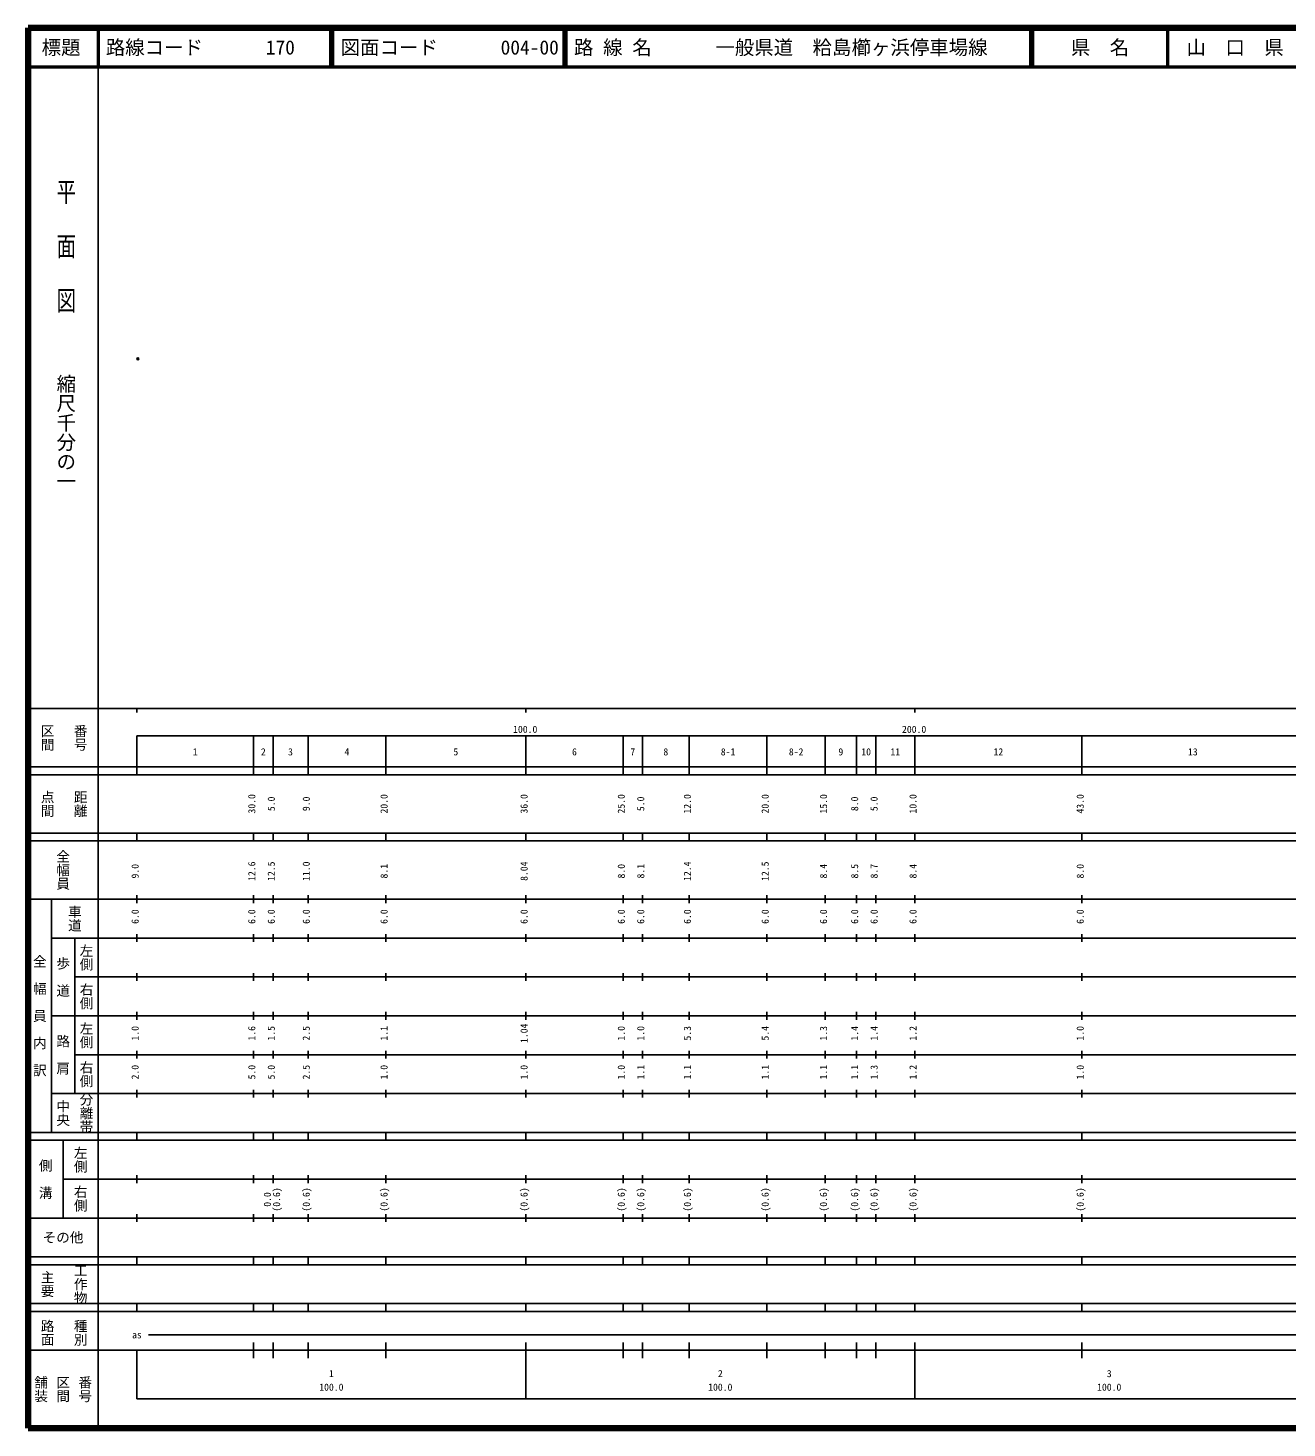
# Model space of a CAD drawing. Units: millimetres on the paper. Extents: x 40 to 680, y 20 to 380.
# Drawn here: x 40 to 363.7, y 20 to 380 of the extents above; entities that cross this region are included whole.
import ezdxf
from ezdxf.enums import TextEntityAlignment as Align

# ---------------------------------------------------------------- set-up
doc = ezdxf.new("R2010")
doc.units = ezdxf.units.MM
doc.header["$PDMODE"] = 32
doc.header["$PDSIZE"] = 0.5
doc.layers.add('M-OTRS', color=6, linetype='Continuous')
doc.layers.add('M-TTL-TXT', color=7, linetype='Continuous')
for name, color, linetype, lineweight in [('M-TTL', 2, 'Continuous', 140), ('M-TTL-BAND', 7, 'Continuous', 25), ('M-TTL-LINE', 7, 'Continuous', 50)]:
    doc.layers.add(name, color=color, linetype=linetype, lineweight=lineweight)
doc.styles.add('@ＭＳ ゴシック', font='')
doc.styles.add('ＭＳ ゴシック', font='')
doc.styles.get('@ＭＳ ゴシック').set_extended_font_data('@MS Gothic')
doc.styles.get('ＭＳ ゴシック').set_extended_font_data('MS Gothic')

msp = doc.modelspace()

# ---------------------------------------------------------------- linework, layer by layer
at = {"layer": 'M-OTRS'}
msp.add_point((68.261, 294.943), dxfattribs=at)
at = {"layer": 'M-TTL'}
for p, q in [((40, 380), (40, 20)), ((680, 380), (40, 380)), ((40, 20), (680, 20))]:
    msp.add_line(p, q, dxfattribs=at)
at = {"layer": 'M-TTL-BAND'}
for p, q in [((58, 370), (58, 20)), ((40, 205), (579, 205)), ((68, 205), (68, 204)), ((168, 205), (168, 204)), ((268, 205), (268, 204)), ((68, 198), (579, 198)), ((68, 198), (68, 188)), ((98, 188), (98, 198)), ((103, 188), (103, 198)), ((112, 188), (112, 198)), ((132, 188), (132, 198)), ((168, 188), (168, 198)), ((193, 188), (193, 198)), ((198, 188), (198, 198)), ((210, 188), (210, 198)), ((230, 188), (230, 198)), ((245, 188), (245, 198)), ((253, 188), (253, 198)), ((258, 188), (258, 198)), ((268, 188), (268, 198)), ((311, 188), (311, 198)), ((40, 190), (579, 190)), ((40, 188), (579, 188)), ((40, 173), (579, 173)), ((68, 171), (68, 173)), ((98, 171), (98, 173)), ((103, 171), (103, 173)), ((112, 171), (112, 173)), ((132, 171), (132, 173)), ((168, 171), (168, 173)), ((193, 171), (193, 173)), ((198, 171), (198, 173)), ((210, 171), (210, 173)), ((230, 171), (230, 173)), ((245, 171), (245, 173)), ((253, 171), (253, 173)), ((258, 171), (258, 173)), ((268, 171), (268, 173)), ((311, 171), (311, 173)), ((40, 171), (579, 171)), ((40, 156), (579, 156)), ((46, 96), (46, 156)), ((68, 155), (68, 157)), ((98, 155), (98, 157)), ((103, 155), (103, 157)), ((112, 155), (112, 157)), ((132, 155), (132, 157)), ((168, 155), (168, 157)), ((193, 155), (193, 157)), ((198, 155), (198, 157)), ((210, 155), (210, 157)), ((230, 155), (230, 157)), ((245, 155), (245, 157)), ((253, 155), (253, 157)), ((258, 155), (258, 157)), ((268, 155), (268, 157)), ((311, 155), (311, 157)), ((46, 146), (579, 146)), ((52, 146), (52, 106)), ((68, 145), (68, 147)), ((98, 145), (98, 147)), ((103, 145), (103, 147)), ((112, 145), (112, 147)), ((132, 145), (132, 147)), ((168, 145), (168, 147)), ((193, 145), (193, 147)), ((198, 145), (198, 147)), ((210, 145), (210, 147)), ((230, 145), (230, 147)), ((245, 145), (245, 147)), ((253, 145), (253, 147)), ((258, 145), (258, 147)), ((268, 145), (268, 147)), ((311, 145), (311, 147)), ((68, 135), (68, 137)), ((98, 135), (98, 137)), ((103, 135), (103, 137)), ((112, 135), (112, 137)), ((132, 135), (132, 137)), ((168, 135), (168, 137)), ((193, 135), (193, 137)), ((198, 135), (198, 137)), ((210, 135), (210, 137)), ((230, 135), (230, 137)), ((245, 135), (245, 137)), ((253, 135), (253, 137)), ((258, 135), (258, 137)), ((268, 135), (268, 137)), ((311, 135), (311, 137)), ((52, 136), (579, 136)), ((46, 126), (579, 126)), ((68, 125), (68, 127)), ((98, 125), (98, 127)), ((103, 125), (103, 127)), ((112, 125), (112, 127)), ((132, 125), (132, 127)), ((168, 125), (168, 127)), ((193, 125), (193, 127)), ((198, 125), (198, 127)), ((210, 125), (210, 127)), ((230, 125), (230, 127)), ((245, 125), (245, 127)), ((253, 125), (253, 127)), ((258, 125), (258, 127)), ((268, 125), (268, 127)), ((311, 125), (311, 127)), ((52, 116), (579, 116)), ((68, 115), (68, 117)), ((98, 115), (98, 117)), ((103, 115), (103, 117)), ((112, 115), (112, 117)), ((132, 115), (132, 117)), ((168, 115), (168, 117)), ((193, 115), (193, 117)), ((198, 115), (198, 117)), ((210, 115), (210, 117)), ((230, 115), (230, 117)), ((245, 115), (245, 117)), ((253, 115), (253, 117)), ((258, 115), (258, 117)), ((268, 115), (268, 117)), ((311, 115), (311, 117)), ((46, 106), (579, 106)), ((68, 105), (68, 107)), ((98, 105), (98, 107)), ((103, 105), (103, 107)), ((112, 105), (112, 107)), ((132, 105), (132, 107)), ((168, 105), (168, 107)), ((193, 105), (193, 107)), ((198, 105), (198, 107)), ((210, 105), (210, 107)), ((230, 105), (230, 107)), ((245, 105), (245, 107)), ((253, 105), (253, 107)), ((258, 105), (258, 107)), ((268, 105), (268, 107)), ((311, 105), (311, 107)), ((40, 96), (579, 96)), ((40, 94), (579, 94)), ((49, 94), (49, 74)), ((68, 94), (68, 96)), ((98, 94), (98, 96)), ((103, 94), (103, 96)), ((112, 94), (112, 96)), ((132, 94), (132, 96)), ((168, 94), (168, 96)), ((193, 94), (193, 96)), ((198, 94), (198, 96)), ((210, 94), (210, 96)), ((230, 94), (230, 96)), ((245, 94), (245, 96)), ((253, 94), (253, 96)), ((258, 94), (258, 96)), ((268, 94), (268, 96)), ((311, 94), (311, 96)), ((49, 84), (579, 84)), ((68, 83), (68, 85)), ((98, 83), (98, 85)), ((103, 83), (103, 85)), ((112, 83), (112, 85)), ((132, 83), (132, 85)), ((168, 83), (168, 85)), ((193, 83), (193, 85)), ((198, 83), (198, 85)), ((210, 83), (210, 85)), ((230, 83), (230, 85)), ((245, 83), (245, 85)), ((253, 83), (253, 85)), ((258, 83), (258, 85)), ((268, 83), (268, 85)), ((311, 83), (311, 85)), ((40, 74), (579, 74)), ((68, 73), (68, 75)), ((98, 73), (98, 75)), ((103, 73), (103, 75)), ((112, 73), (112, 75)), ((132, 73), (132, 75)), ((168, 73), (168, 75)), ((193, 73), (193, 75)), ((198, 73), (198, 75)), ((210, 73), (210, 75)), ((230, 73), (230, 75)), ((245, 73), (245, 75)), ((253, 73), (253, 75)), ((258, 73), (258, 75)), ((268, 73), (268, 75)), ((311, 73), (311, 75)), ((40, 64), (579, 64)), ((40, 62), (579, 62)), ((68, 62), (68, 64)), ((98, 62), (98, 64)), ((103, 62), (103, 64)), ((112, 62), (112, 64)), ((132, 62), (132, 64)), ((168, 62), (168, 64)), ((193, 62), (193, 64)), ((198, 62), (198, 64)), ((210, 62), (210, 64)), ((230, 62), (230, 64)), ((245, 62), (245, 64)), ((253, 62), (253, 64)), ((258, 62), (258, 64)), ((268, 62), (268, 64)), ((311, 62), (311, 64)), ((40, 52), (579, 52)), ((68, 50), (68, 52)), ((98, 50), (98, 52)), ((103, 50), (103, 52)), ((112, 50), (112, 52)), ((132, 50), (132, 52)), ((168, 50), (168, 52)), ((193, 50), (193, 52)), ((198, 50), (198, 52)), ((210, 50), (210, 52)), ((230, 50), (230, 52)), ((245, 50), (245, 52)), ((253, 50), (253, 52)), ((258, 50), (258, 52)), ((268, 50), (268, 52)), ((311, 50), (311, 52)), ((40, 50), (579, 50)), ((71, 44), (565, 44)), ((40, 40), (579, 40)), ((68, 40), (68, 27.5)), ((98, 38), (98, 42)), ((103, 38), (103, 42)), ((112, 38), (112, 42)), ((132, 38), (132, 42)), ((168, 27.5), (168, 42)), ((193, 38), (193, 42)), ((198, 38), (198, 42)), ((210, 38), (210, 42)), ((230, 38), (230, 42)), ((245, 38), (245, 42)), ((253, 38), (253, 42)), ((258, 38), (258, 42)), ((268, 27.5), (268, 42)), ((311, 38), (311, 42)), ((68, 27.5), (579, 27.5))]:
    msp.add_line(p, q, dxfattribs=at)
at = {"layer": 'M-TTL-LINE'}
for p, q in [((58, 380), (58, 370)), ((117.75, 380), (117.75, 370)), ((118.25, 380), (118.25, 370)), ((177.75, 380), (177.75, 370)), ((178.25, 380), (178.25, 370)), ((297.75, 380), (297.75, 370)), ((298.25, 380), (298.25, 370)), ((333, 380), (333, 370)), ((40, 370), (680, 370))]:
    msp.add_line(p, q, dxfattribs=at)

# ---------------------------------------------------------------- texts
at = {"layer": 'M-TTL-BAND', "style": '@ＭＳ ゴシック', "width": 1.4}
msp.add_text('平  面  図', height=3.666, rotation=270, dxfattribs=at).set_placement((49.777, 306.475), align=Align.MIDDLE_RIGHT)
at = {"layer": 'M-TTL-BAND', "style": '@ＭＳ ゴシック'}
msp.add_text('縮尺千分の一', height=3.666, rotation=270, dxfattribs=at).set_placement((49.777, 261.03), align=Align.MIDDLE_RIGHT)
for s, p in [('区間', (45, 197.5)), ('番号', (53.5, 197.5)), ('点間', (45, 180.5)), ('距離', (53.5, 180.5)), ('全幅員', (49, 163.5)), ('車道', (52, 151)), ('左側', (55, 141)), ('全\u3000幅\u3000員\u3000内\u3000訳', (43, 126)), ('歩\u3000道', (49, 136)), ('右側', (55, 131)), ('左側', (55, 121)), ('路\u3000肩', (49, 116)), ('右側', (55, 111)), ('分離帯', (55, 101)), ('中央', (49, 101)), ('左側', (53.5, 89)), ('側\u3000溝', (44.5, 84)), ('右側', (53.5, 79)), ('工作物', (53.5, 57)), ('主要', (45, 57)), ('路面', (45, 44.5)), ('種別', (53.5, 44.5)), ('舗装', (43.333, 30)), ('区間', (49, 30)), ('番号', (54.667, 30))]:
    msp.add_text(s, height=2.566, rotation=270, dxfattribs=at).set_placement(p, align=Align.MIDDLE_CENTER)
at = {"layer": 'M-TTL-BAND', "style": 'ＭＳ ゴシック'}
for s, p in [('100.0', (167.844, 198.195)), ('200.0', (267.844, 198.195)), ('1', (83, 192.405)), ('2', (100.5, 192.405)), ('3', (107.5, 192.405)), ('4', (122, 192.405)), ('5', (150, 192.405)), ('6', (180.5, 192.405)), ('7', (195.5, 192.405)), ('8', (204, 192.405)), ('8-1', (220, 192.405)), ('8-2', (237.5, 192.405)), ('9', (249, 192.405)), ('10', (255.5, 192.405)), ('11', (263, 192.405)), ('12', (289.5, 192.405)), ('13', (339.5, 192.405)), ('as', (68, 42.5)), ('1', (118, 32.523)), ('2', (218, 32.523)), ('3', (318, 32.523)), ('100.0', (118, 29.033)), ('100.0', (218, 29.033)), ('100.0', (318, 29.033))]:
    msp.add_text(s, height=1.833, dxfattribs=at).set_placement(p, align=Align.BOTTOM_CENTER)
for s, p in [('30.0', (99, 180.5)), ('5.0', (104, 180.5)), ('9.0', (113, 180.5)), ('20.0', (133, 180.5)), ('36.0', (169, 180.5)), ('25.0', (194, 180.5)), ('5.0', (199, 180.5)), ('12.0', (211, 180.5)), ('20.0', (231, 180.5)), ('15.0', (246, 180.5)), ('8.0', (254, 180.5)), ('5.0', (259, 180.5)), ('10.0', (269, 180.5)), ('43.0', (312, 180.5)), ('9.0', (69, 163.174)), ('12.6', (99, 163.174)), ('12.5', (104, 163.174)), ('11.0', (113, 163.174)), ('8.1', (133, 163.174)), ('8.04', (169, 163.174)), ('8.0', (194, 163.174)), ('8.1', (199, 163.174)), ('12.4', (211, 163.174)), ('12.5', (231, 163.174)), ('8.4', (246, 163.174)), ('8.5', (254, 163.174)), ('8.7', (259, 163.174)), ('8.4', (269, 163.174)), ('8.0', (312, 163.174)), ('6.0', (69, 151.5)), ('6.0', (99, 151.5)), ('6.0', (104, 151.5)), ('6.0', (113, 151.5)), ('6.0', (133, 151.5)), ('6.0', (169, 151.5)), ('6.0', (194, 151.5)), ('6.0', (199, 151.5)), ('6.0', (211, 151.5)), ('6.0', (231, 151.5)), ('6.0', (246, 151.5)), ('6.0', (254, 151.5)), ('6.0', (259, 151.5)), ('6.0', (269, 151.5)), ('6.0', (312, 151.5)), ('1.0', (69, 121.5)), ('1.6', (99, 121.5)), ('1.5', (104, 121.5)), ('2.5', (113, 121.5)), ('1.1', (133, 121.5)), ('1.04', (169, 121.5)), ('1.0', (194, 121.5)), ('1.0', (199, 121.5)), ('5.3', (211, 121.5)), ('5.4', (231, 121.5)), ('1.3', (246, 121.5)), ('1.4', (254, 121.5)), ('1.4', (259, 121.5)), ('1.2', (269, 121.5)), ('1.0', (312, 121.5)), ('2.0', (69, 111.5)), ('5.0', (99, 111.5)), ('5.0', (104, 111.5)), ('2.5', (113, 111.5)), ('1.0', (133, 111.5)), ('1.0', (169, 111.5)), ('1.0', (194, 111.5)), ('1.1', (199, 111.5)), ('1.1', (211, 111.5)), ('1.1', (231, 111.5)), ('1.1', (246, 111.5)), ('1.1', (254, 111.5)), ('1.3', (259, 111.5)), ('1.2', (269, 111.5)), ('1.0', (312, 111.5)), ('0.0', (103, 78.764)), ('(0.6)', (105.37, 78.764)), ('(0.6)', (113, 78.764)), ('(0.6)', (133, 78.764)), ('(0.6)', (169, 78.764)), ('(0.6)', (194, 78.764)), ('(0.6)', (199, 78.764)), ('(0.6)', (211, 78.764)), ('(0.6)', (231, 78.764)), ('(0.6)', (246, 78.764)), ('(0.6)', (254, 78.764)), ('(0.6)', (259, 78.764)), ('(0.6)', (269, 78.764)), ('(0.6)', (312, 78.764))]:
    msp.add_text(s, height=1.833, rotation=90, dxfattribs=at).set_placement(p, align=Align.BOTTOM_CENTER)
msp.add_text('その他', height=2.566, dxfattribs=at).set_placement((49, 69), align=Align.MIDDLE_CENTER)
at = {"layer": 'M-TTL-TXT', "style": 'ＭＳ ゴシック'}
for s, p in [('標題', (48.5, 375)), ('県\u3000名', (315.625, 375)), ('山\u3000口\u3000県', (350.375, 375))]:
    msp.add_text(s, height=3.666, dxfattribs=at).set_placement(p, align=Align.MIDDLE_CENTER)
for s, p in [('路線コード', (60, 375)), ('170', (101.142, 375)), ('図面コード', (120.38, 375)), ('004-00', (161.521, 375)), ('路 線 名', (180.38, 375)), ('一般県道\u3000粭島櫛ヶ浜停車場線', (216.734, 375))]:
    msp.add_text(s, height=3.666, dxfattribs=at).set_placement(p, align=Align.MIDDLE_LEFT)

doc.saveas('drawing.dxf')
